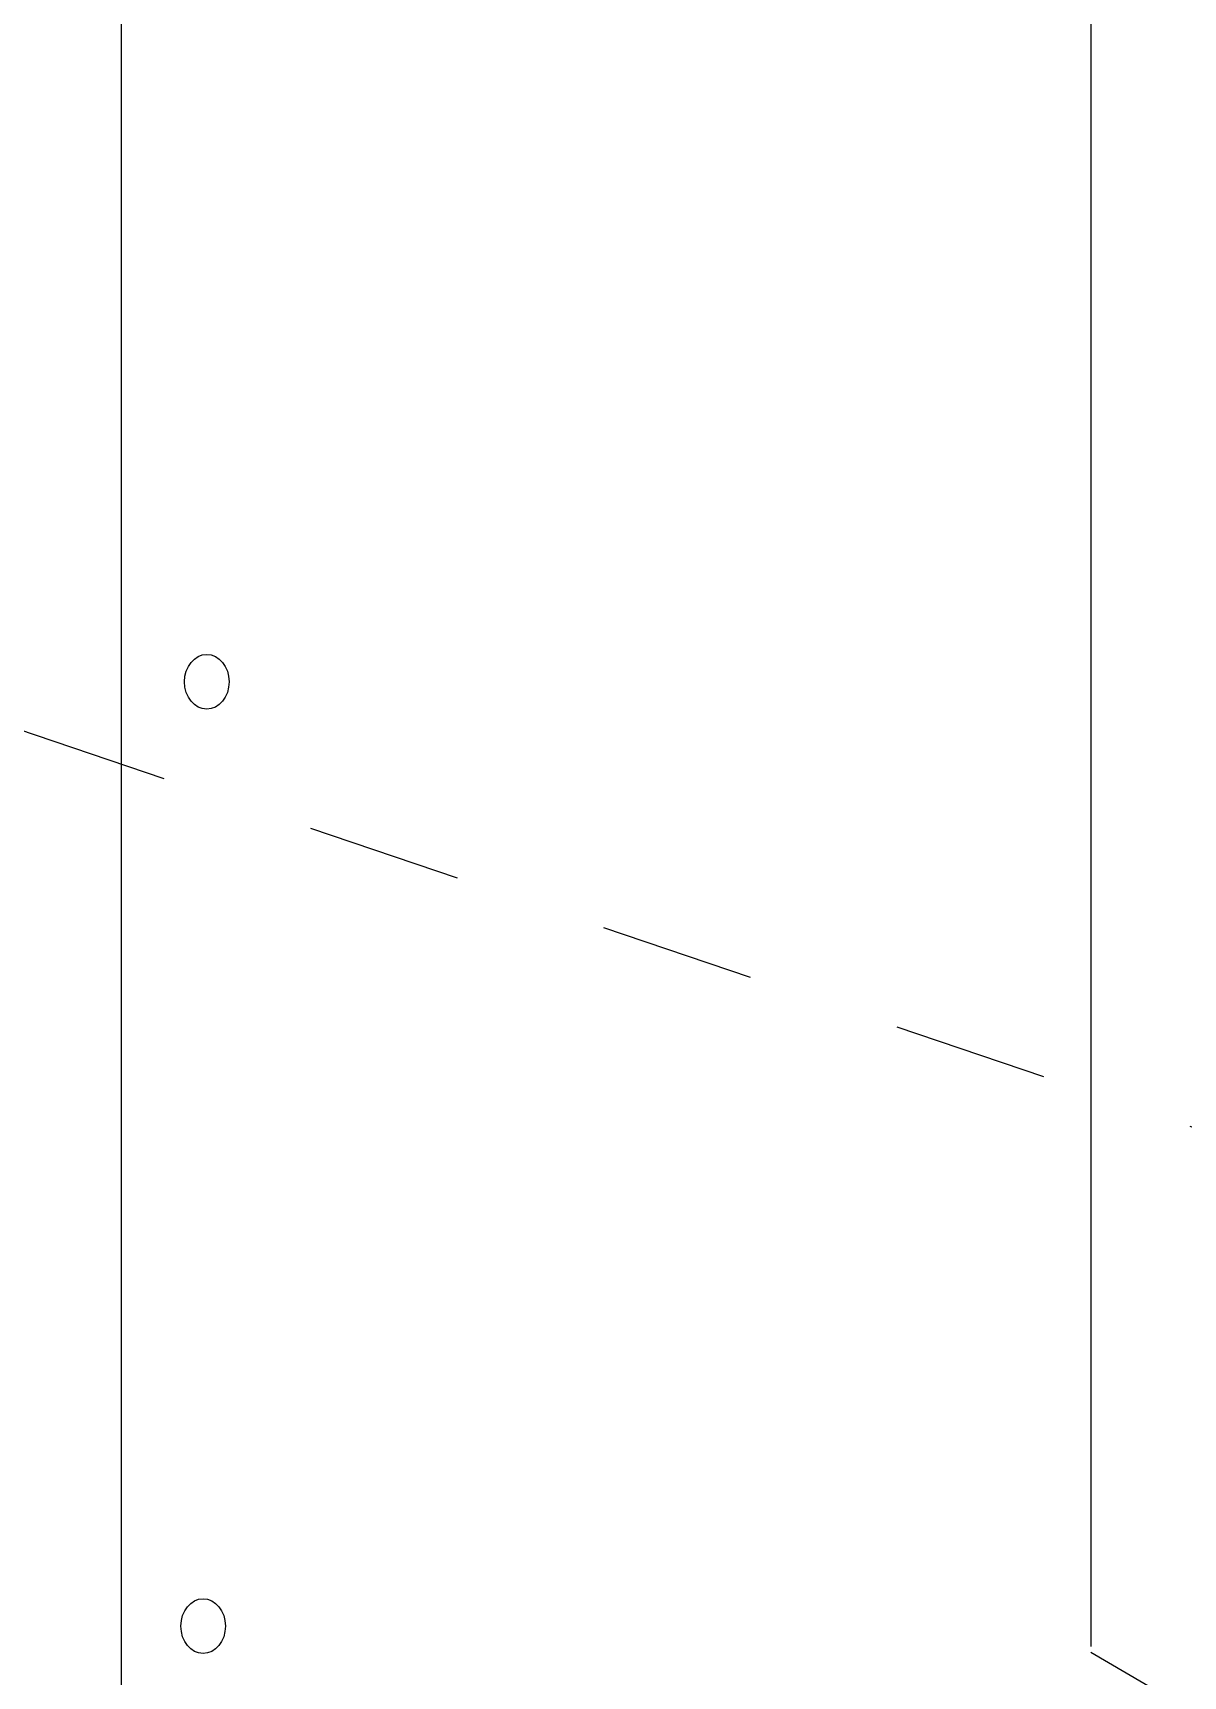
# Model space of a CAD drawing. Extents: x -1337 to 5791, y -3809 to 1769.
# Drawn here: x -795.3 to -728.5, y -1800 to -1704.3 of the extents above; entities that cross this region are included whole.
import ezdxf

# ---------------------------------------------------------------- set-up
doc = ezdxf.new("R2010")
doc.units = 0
doc.header["$MEASUREMENT"] = 0
doc.linetypes.add('AI-Linetype-23', pattern=[18, 9, -9])
for name, color, linetype, lineweight in [('G-ANNO-TTLB', 7, 'Continuous', 0), ('TYVEK', 7, 'Continuous', 0), ('WALL SCRATCH', 7, 'Continuous', 0)]:
    doc.layers.add(name, color=color, linetype=linetype, lineweight=lineweight)

msp = doc.modelspace()

# ---------------------------------------------------------------- hatches: boundary and pattern name
at = {"layer": 'G-ANNO-TTLB', "true_color": 0xff00ff, "transparency": 33554687}
h = msp.add_hatch(color=6, dxfattribs=at)
edge = h.paths.add_edge_path()
edge.add_spline(control_points=[(1773.018, -3692.604), (1773.018, -3692.604), (-1156.5, -3692.604), (-1156.5, -3692.604), (-1156.5, -3692.604), (-1156.5, -1235.604), (-1156.5, -1235.604), (-1156.5, -1235.604), (1773.018, -1235.604), (1773.018, -1235.604), (1773.018, -1235.604), (1773.018, -3692.604), (1773.018, -3692.604)], knot_values=[0, 0, 0, 0, 1, 1, 1, 2, 2, 2, 3, 3, 3, 4, 4, 4, 4], degree=3, periodic=0)
edge = h.paths.add_edge_path()
edge.add_spline(control_points=[(-1147.5, -1244.604), (-1147.5, -1244.604), (-1147.5, -3683.604), (-1147.5, -3683.604), (-1147.5, -3683.604), (1764.018, -3683.604), (1764.018, -3683.604), (1764.018, -3683.604), (1764.018, -1244.604), (1764.018, -1244.604), (1764.018, -1244.604), (-1147.5, -1244.604), (-1147.5, -1244.604)], knot_values=[0, 0, 0, 0, 1, 1, 1, 2, 2, 2, 3, 3, 3, 4, 4, 4, 4], degree=3, periodic=0)
edge.add_line((-1147.5, -1244.604), (-1147.5, -1244.604))

# ---------------------------------------------------------------- linework, layer by layer
at = {"layer": 'G-ANNO-TTLB'}
for points in [[(1773.018, -3692.604), (1773.018, -3692.604), (-1156.5, -3692.604), (-1156.5, -3692.604), (-1156.5, -3692.604), (-1156.5, -1235.604), (-1156.5, -1235.604), (-1156.5, -1235.604), (1773.018, -1235.604), (1773.018, -1235.604), (1773.018, -1235.604), (1773.018, -3692.604), (1773.018, -3692.604)], [(-1147.5, -1244.604), (-1147.5, -1244.604), (-1147.5, -3683.604), (-1147.5, -3683.604), (-1147.5, -3683.604), (1764.018, -3683.604), (1764.018, -3683.604), (1764.018, -3683.604), (1764.018, -1244.604), (1764.018, -1244.604), (1764.018, -1244.604), (-1147.5, -1244.604), (-1147.5, -1244.604)]]:
    msp.add_open_spline(points, degree=3, knots=[0, 0, 0, 0, 1, 1, 1, 2, 2, 2, 3, 3, 3, 4, 4, 4, 4], dxfattribs=at)
at = {"layer": 'TYVEK', "color": 18, "linetype": 'AI-Linetype-23', "lineweight": 25, "true_color": 0x000000}
msp.add_line((-685.415, -1782.408), (-820.96, -1736.485), dxfattribs=at)
at = {"layer": 'WALL SCRATCH', "color": 2, "lineweight": 25, "true_color": 0xffff00}
msp.add_line((-790.211, -1436.472), (-790.211, -1858.71), dxfattribs=at)
at = {"layer": 'WALL SCRATCH', "color": 18, "lineweight": 25, "true_color": 0x000000}
for p, q in [((-733.823, -1517.385), (-733.823, -1798.237)), ((-733.823, -1798.556), (-564.023, -1897.49))]:
    msp.add_line(p, q, dxfattribs=at)
at = {"layer": 'WALL SCRATCH', "color": 8, "lineweight": 25, "true_color": 0x808080}
msp.add_lwpolyline([(-728.946, -1754.666)], dxfattribs=at)
msp.add_lwpolyline([(-728.946, -1754.666)], dxfattribs=at)
at = {"layer": 'WALL SCRATCH', "color": 18, "lineweight": 25, "true_color": 0x000000}
for points in [[(-733.307, -1791.135)], [(-733.307, -1791.627)]]:
    msp.add_lwpolyline(points, dxfattribs=at)
at = {"layer": 'WALL SCRATCH', "color": 1, "lineweight": 25, "true_color": 0xff0000}
msp.add_lwpolyline([(-733.307, -1793.4)], dxfattribs=at)
at = {"layer": 'WALL SCRATCH', "color": 252, "lineweight": 25, "true_color": 0x848484}
for centre in [(-785.23, -1742.103), (-785.443, -1797.042)]:
    msp.add_ellipse(centre, major_axis=(0, 1.594), ratio=0.812499, dxfattribs=at)

doc.saveas('drawing.dxf')
